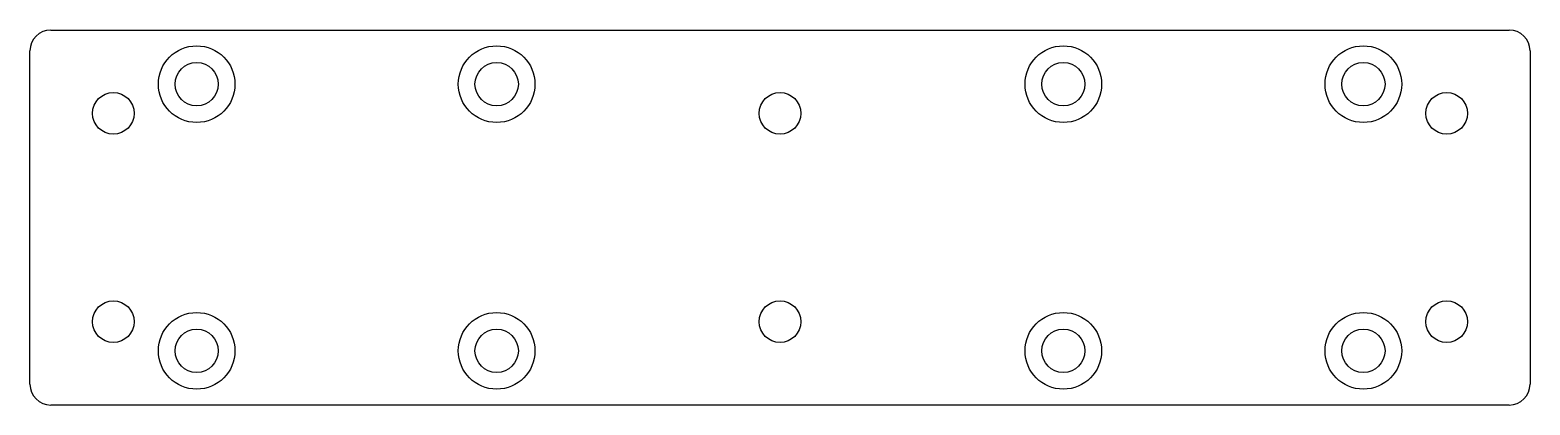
# Model space of a CAD drawing. Extents: x -90 to 90, y -22 to 22.
import ezdxf

# ---------------------------------------------------------------- set-up
doc = ezdxf.new("R2010")
doc.units = 0
doc.layers.add('Fusion001', color=7, linetype='CONTINUOUS')

msp = doc.modelspace()

# ---------------------------------------------------------------- linework, layer by layer
at = {"layer": 'Fusion001'}
for p, q in [((-87.5, 22.5, 15), (87.5, 22.5, 15)), ((-87.5, 22.5), (87.5, 22.5)), ((-87.5, 22.5, 15), (87.5, 22.5, 15)), ((-87.5, 22.5), (87.5, 22.5)), ((-87.5, 22.5), (-87.5, 22.5, 15)), ((-87.5, 22.5), (-87.5, 22.5, 15)), ((87.5, 22.5), (87.5, 22.5, 15)), ((87.5, 22.5), (87.5, 22.5, 15)), ((-90, -20, 15), (-90, 20, 15)), ((-90, -20), (-90, 20)), ((-90, -20, 15), (-90, 20, 15)), ((-90, 20), (-90, 20, 15)), ((-90, -20), (-90, 20)), ((-90, 20), (-90, 20, 15)), ((90, 20, 15), (90, -20, 15)), ((90, 20), (90, -20)), ((90, 20, 15), (90, -20, 15)), ((90, 20), (90, -20)), ((90, 20), (90, 20, 15)), ((90, 20), (90, 20, 15)), ((-67.4, 16), (-67.4, 16, 10)), ((-67.4, 16), (-67.4, 16, 10)), ((-65.4, 16, 10), (-65.4, 16, 15)), ((-65.4, 16, 10), (-65.4, 16, 15)), ((-31.4, 16), (-31.4, 16, 10)), ((-31.4, 16), (-31.4, 16, 10)), ((-29.4, 16, 10), (-29.4, 16, 15)), ((-29.4, 16, 10), (-29.4, 16, 15)), ((36.6, 16), (36.6, 16, 10)), ((36.6, 16), (36.6, 16, 10)), ((38.6, 16, 10), (38.6, 16, 15)), ((38.6, 16, 10), (38.6, 16, 15)), ((72.6, 16), (72.6, 16, 10)), ((72.6, 16), (72.6, 16, 10)), ((74.6, 16, 10), (74.6, 16, 15)), ((74.6, 16, 10), (74.6, 16, 15)), ((-67.4, -16), (-67.4, -16, 10)), ((-67.4, -16), (-67.4, -16, 10)), ((-65.4, -16, 10), (-65.4, -16, 15)), ((-65.4, -16, 10), (-65.4, -16, 15)), ((-31.4, -16), (-31.4, -16, 10)), ((-31.4, -16), (-31.4, -16, 10)), ((-29.4, -16, 10), (-29.4, -16, 15)), ((-29.4, -16, 10), (-29.4, -16, 15)), ((36.6, -16), (36.6, -16, 10)), ((36.6, -16), (36.6, -16, 10)), ((38.6, -16, 10), (38.6, -16, 15)), ((38.6, -16, 10), (38.6, -16, 15)), ((72.6, -16), (72.6, -16, 10)), ((72.6, -16), (72.6, -16, 10)), ((74.6, -16, 10), (74.6, -16, 15)), ((74.6, -16, 10), (74.6, -16, 15)), ((-90, -20), (-90, -20, 15)), ((-90, -20), (-90, -20, 15)), ((90, -20), (90, -20, 15)), ((90, -20), (90, -20, 15)), ((87.5, -22.5, 15), (-87.5, -22.5, 15)), ((87.5, -22.5), (-87.5, -22.5)), ((87.5, -22.5, 15), (-87.5, -22.5, 15)), ((-87.5, -22.5), (-87.5, -22.5, 15)), ((87.5, -22.5), (-87.5, -22.5)), ((-87.5, -22.5), (-87.5, -22.5, 15)), ((87.5, -22.5), (87.5, -22.5, 15)), ((87.5, -22.5), (87.5, -22.5, 15))]:
    msp.add_line(p, q, dxfattribs=at)
for centre, radius in [((-70, 16), 4.6), ((-70, 16), 4.6), ((-70, 16), 4.6), ((-70, 16), 4.6), ((-34, 16), 4.6), ((-34, 16), 4.6), ((-34, 16), 4.6), ((-34, 16), 4.6), ((34, 16), 4.6), ((34, 16), 4.6), ((34, 16), 4.6), ((34, 16), 4.6), ((70, 16), 4.6), ((70, 16), 4.6), ((70, 16), 4.6), ((70, 16), 4.6), ((-70, 16), 2.6), ((-70, 16), 2.6), ((-70, 16), 2.6), ((-70, 16), 2.6), ((-34, 16), 2.6), ((-34, 16), 2.6), ((-34, 16), 2.6), ((-34, 16), 2.6), ((34, 16), 2.6), ((34, 16), 2.6), ((34, 16), 2.6), ((34, 16), 2.6), ((70, 16), 2.6), ((70, 16), 2.6), ((70, 16), 2.6), ((70, 16), 2.6), ((-80, 12.5), 2.5), ((-80, 12.5), 2.5), ((-80, 12.5), 2.5), ((-80, 12.5), 2.5), ((0, 12.5), 2.5), ((0, 12.5), 2.5), ((0, 12.5), 2.5), ((0, 12.5), 2.5), ((80, 12.5), 2.5), ((80, 12.5), 2.5), ((80, 12.5), 2.5), ((80, 12.5), 2.5), ((-80, -12.5), 2.5), ((-80, -12.5), 2.5), ((-80, -12.5), 2.5), ((-80, -12.5), 2.5), ((0, -12.5), 2.5), ((0, -12.5), 2.5), ((0, -12.5), 2.5), ((0, -12.5), 2.5), ((80, -12.5), 2.5), ((80, -12.5), 2.5), ((80, -12.5), 2.5), ((80, -12.5), 2.5), ((-70, -16), 4.6), ((-70, -16), 4.6), ((-70, -16), 4.6), ((-70, -16), 4.6), ((-34, -16), 4.6), ((-34, -16), 4.6), ((-34, -16), 4.6), ((-34, -16), 4.6), ((34, -16), 4.6), ((34, -16), 4.6), ((34, -16), 4.6), ((34, -16), 4.6), ((70, -16), 4.6), ((70, -16), 4.6), ((70, -16), 4.6), ((70, -16), 4.6), ((-70, -16), 2.6), ((-70, -16), 2.6), ((-70, -16), 2.6), ((-70, -16), 2.6), ((-34, -16), 2.6), ((-34, -16), 2.6), ((-34, -16), 2.6), ((-34, -16), 2.6), ((34, -16), 2.6), ((34, -16), 2.6), ((34, -16), 2.6), ((34, -16), 2.6), ((70, -16), 2.6), ((70, -16), 2.6), ((70, -16), 2.6), ((70, -16), 2.6)]:
    msp.add_circle(centre, radius, dxfattribs=at)
for centre, start, end in [((-87.5, 20, 15), 90, -180), ((-87.5, 20), 90, 180), ((-87.5, 20, 15), 90, -180), ((-87.5, 20), 90, 180), ((87.5, 20, 15), 0, 90), ((87.5, 20), 0, 90), ((87.5, 20, 15), 0, 90), ((87.5, 20), 0, 90), ((-87.5, -20, 15), 180, -90), ((-87.5, -20), 180, -90), ((-87.5, -20, 15), 180, -90), ((-87.5, -20), 180, -90), ((87.5, -20, 15), -90, 0), ((87.5, -20), -90, 0), ((87.5, -20, 15), -90, 0), ((87.5, -20), -90, 0)]:
    msp.add_arc(centre, 2.5, start, end, dxfattribs=at)
for points in [[(-77.5, 12.5, 15), (-77.5, 12.5)], [(-77.5, 12.5, 15), (-77.5, 12.5)], [(2.5, 12.5, 15), (2.5, 12.5)], [(2.5, 12.5, 15), (2.5, 12.5)], [(82.5, 12.5, 15), (82.5, 12.5)], [(82.5, 12.5, 15), (82.5, 12.5)], [(-77.5, -12.5, 15), (-77.5, -12.5)], [(-77.5, -12.5, 15), (-77.5, -12.5)], [(2.5, -12.5, 15), (2.5, -12.5)], [(2.5, -12.5, 15), (2.5, -12.5)], [(82.5, -12.5, 15), (82.5, -12.5)], [(82.5, -12.5, 15), (82.5, -12.5)]]:
    msp.add_open_spline(points, degree=1, dxfattribs=at)

doc.saveas('drawing.dxf')
